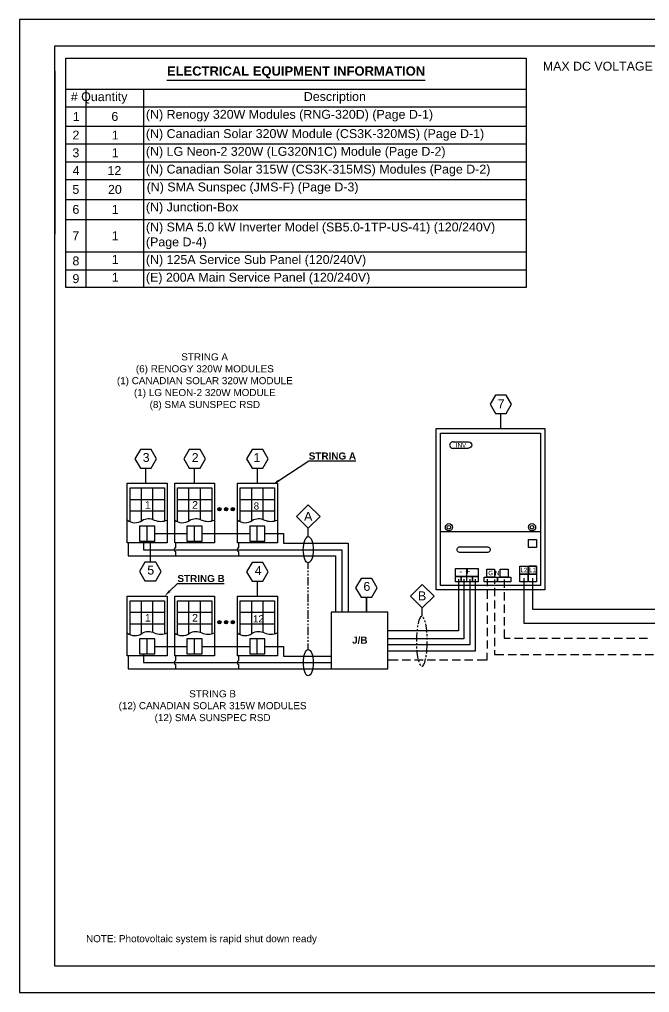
# Model space of a CAD drawing. Header units: millimetres. Extents: x -419 to 20046, y -14642 to 2638.
# Drawn here: x 3969 to 4681, y -9578 to -8478 of the extents above; entities that cross this region are included whole.
import ezdxf

# ---------------------------------------------------------------- set-up
doc = ezdxf.new("R2010")
doc.units = ezdxf.units.MM
for name, color, linetype in [('PDF3_0', 7, 'Continuous'), ('PDF3_PDF5_Geometry', 7, 'Continuous'), ('PDF3_PDF_Geometry', 7, 'Continuous'), ('PDF3_Text', 7, 'Continuous')]:
    doc.layers.add(name, color=color, linetype=linetype)
doc.styles.add('PDF Arial', font='arial.ttf')
doc.styles.add('PDF Arial Bold', font='arialbd.ttf')

msp = doc.modelspace()

# ---------------------------------------------------------------- linework, layer by layer
at = {"layer": 'PDF3_0', "lineweight": 25}
for points in [[(3968.893, -8478.063), (3968.893, -9577.972), (5668.752, -9577.972), (5668.752, -8478.063)], [(4541.325, -8781.126), (4021.295, -8781.126), (4021.295, -8521.837), (4541.325, -8521.837)], [(4506.632, -8902.551), (4500.547, -8913.086), (4506.632, -8923.621), (4518.802, -8923.621), (4524.887, -8913.086), (4518.802, -8902.551)], [(4439.608, -8940.604), (4562.577, -8940.604), (4562.577, -9122.878), (4439.608, -9122.878)], [(4444.603, -8945.599), (4557.582, -8945.599), (4557.582, -9117.882), (4444.603, -9117.882)], [(4105.485, -8964.217), (4099.4, -8974.752), (4105.485, -8985.287), (4117.654, -8985.287), (4123.739, -8974.752), (4117.654, -8964.217)], [(4160.703, -8964.217), (4154.618, -8974.752), (4160.703, -8985.287), (4172.872, -8985.287), (4178.957, -8974.752), (4172.872, -8964.217)], [(4231.632, -8964.217), (4225.547, -8974.752), (4231.632, -8985.287), (4243.802, -8985.287), (4249.887, -8974.752), (4243.802, -8964.217)], [(4135.818, -9069.839), (4090.681, -9069.839), (4090.681, -9002.27), (4135.818, -9002.27)], [(4189.311, -9069.839), (4144.264, -9069.839), (4144.264, -9002.27), (4189.311, -9002.27)], [(4260.24, -9069.839), (4215.194, -9069.839), (4215.194, -9002.27), (4260.24, -9002.27)], [(4281.855, -9039.96), (4295.206, -9026.7), (4308.465, -9039.96), (4295.206, -9053.219)], [(4104.667, -9050.676), (4104.667, -9067.75), (4121.65, -9067.75), (4121.65, -9050.676)], [(4158.16, -9050.676), (4158.16, -9067.75), (4175.143, -9067.75), (4175.143, -9050.676)], [(4229.089, -9050.676), (4229.089, -9067.75), (4246.072, -9067.75), (4246.072, -9050.676)], [(4544.05, -9074.743), (4544.05, -9065.752), (4552.859, -9065.752), (4552.859, -9074.743)], [(4110.661, -9091.454), (4104.667, -9101.989), (4110.661, -9112.524), (4122.831, -9112.524), (4128.916, -9101.989), (4122.831, -9091.454)], [(4231.632, -9091.817), (4225.547, -9102.352), (4231.632, -9112.887), (4243.802, -9112.887), (4249.887, -9102.352), (4243.802, -9091.817)], [(4543.959, -9096.177), (4543.959, -9105.077), (4552.859, -9105.077), (4552.859, -9096.177), (4543.959, -9096.177), (4552.859, -9096.177), (4552.859, -9105.077), (4543.959, -9105.077)], [(4461.677, -9098.81), (4474.119, -9098.81), (4474.119, -9107.711), (4461.677, -9107.711)], [(4496.733, -9099.537), (4505.633, -9099.537), (4505.633, -9108.346), (4496.733, -9108.346)], [(4512.081, -9099.537), (4520.982, -9099.537), (4520.982, -9108.346), (4512.081, -9108.346)], [(4543.959, -9105.077), (4552.859, -9105.077), (4552.859, -9113.886), (4543.959, -9113.886)], [(4354.783, -9109.89), (4348.698, -9120.425), (4354.783, -9130.96), (4366.953, -9130.96), (4373.037, -9120.425), (4366.953, -9109.89)], [(4354.783, -9109.89), (4348.698, -9120.425), (4354.783, -9130.96), (4366.953, -9130.96), (4373.037, -9120.425), (4366.953, -9109.89)], [(4410.727, -9129.871), (4423.987, -9116.611), (4437.246, -9129.871), (4423.987, -9143.221)], [(4461.677, -9107.711), (4467.943, -9107.711), (4467.943, -9113.886), (4461.677, -9113.886)], [(4467.943, -9107.711), (4474.119, -9107.711), (4474.119, -9113.886), (4467.943, -9113.886)], [(4135.818, -9197.44), (4090.681, -9197.44), (4090.681, -9129.871), (4135.818, -9129.871)], [(4189.311, -9197.44), (4144.264, -9197.44), (4144.264, -9129.871), (4189.311, -9129.871)], [(4260.24, -9197.44), (4215.194, -9197.44), (4215.194, -9129.871), (4260.24, -9129.871)], [(4360.868, -9130.96), (4360.868, -9147.944)], [(4321.089, -9211.971), (4385.116, -9211.971), (4385.116, -9147.944), (4321.089, -9147.944)], [(4104.667, -9178.277), (4104.667, -9195.26), (4121.65, -9195.26), (4121.65, -9178.277)], [(4158.16, -9178.277), (4158.16, -9195.26), (4175.143, -9195.26), (4175.143, -9178.277)], [(4229.089, -9178.277), (4229.089, -9195.26), (4246.072, -9195.26), (4246.072, -9178.277)]]:
    msp.add_lwpolyline(points, close=True, dxfattribs=at)
for points in [[(4021.295, -8556.712), (4541.325, -8556.712)], [(4043.909, -8556.712), (4043.909, -8781.126)], [(4109.208, -8556.712), (4109.208, -8781.126)], [(4135.546, -8546.631), (4232.54, -8546.631), (4427.256, -8546.631)], [(4021.295, -8576.874), (4541.325, -8576.874)], [(4021.295, -8598.67), (4541.325, -8598.67)], [(4021.295, -8618.741), (4541.325, -8618.741)], [(4021.295, -8638.812), (4541.325, -8638.812)], [(4021.295, -8658.883), (4541.325, -8658.883)], [(4021.295, -8681.497), (4541.325, -8681.497)], [(4021.295, -8704.111), (4541.325, -8704.111)], [(4021.295, -8740.893), (4541.325, -8740.893)], [(4021.295, -8761.055), (4541.325, -8761.055)], [(4512.717, -8940.604), (4512.717, -8923.621)], [(4476.389, -8962.854), (4458.952, -8962.854)], [(4111.569, -9002.27), (4111.569, -8985.287)], [(4166.787, -9002.27), (4166.787, -8985.287)], [(4237.717, -9002.27), (4237.717, -8985.287)], [(4261.966, -8999.182), (4295.932, -8977.022), (4296.114, -8977.022), (4349.061, -8977.022)], [(4113.113, -9067.75), (4113.113, -9050.676)], [(4166.606, -9067.75), (4166.606, -9050.676)], [(4237.535, -9067.75), (4237.535, -9050.676)], [(4121.65, -9059.213), (4158.16, -9059.213)], [(4175.143, -9059.213), (4229.089, -9059.213)], [(4246.072, -9059.213), (4267.142, -9059.213), (4267.142, -9070.112), (4321.089, -9070.112)], [(4444.603, -9056.761), (4557.582, -9056.761)], [(4116.746, -9091.454), (4116.746, -9067.75)], [(4319.454, -9070.112), (4340.433, -9070.112), (4340.433, -9147.671)], [(4497.187, -9080.738), (4467.035, -9080.738)], [(4138.543, -9124.331), (4147.534, -9115.612), (4147.715, -9115.612), (4200.209, -9115.612)], [(4237.717, -9129.871), (4237.717, -9112.887)], [(4464.765, -9110.799), (4464.765, -9169.286), (4385.116, -9169.286)], [(4471.031, -9110.799), (4471.031, -9178.095), (4385.116, -9178.095)], [(4548.409, -9109.527), (4548.409, -9144.765), (4808.333, -9144.765)], [(4113.113, -9195.26), (4113.113, -9178.277)], [(4166.606, -9195.26), (4166.606, -9178.277)], [(4237.535, -9195.26), (4237.535, -9178.277)], [(4121.65, -9186.814), (4158.16, -9186.814)], [(4175.143, -9186.814), (4229.089, -9186.814)], [(4246.072, -9186.814), (4267.142, -9186.814), (4267.142, -9197.712), (4321.089, -9197.712)]]:
    msp.add_lwpolyline(points, dxfattribs=at)
for points in [[(4458.952, -8955.589), (4476.389, -8955.589, -0.97108489), (4476.358, -8962.762)], [(4090.675, -9043.816, 0.34455879), (4107.411, -9044.314, -0.26285204), (4121.251, -9043.859, 0.21365571), (4135.763, -9043.859)], [(4144.167, -9043.816, 0.34455879), (4160.903, -9044.314, -0.26285204), (4174.744, -9043.859, 0.21365571), (4189.255, -9043.859)], [(4215.097, -9043.816, 0.34455879), (4231.833, -9044.314, -0.26285204), (4245.674, -9043.859, 0.21365571), (4260.185, -9043.859)], [(4466.984, -9080.636, -1.08385594), (4467.035, -9074.017), (4497.187, -9074.017, -1.05569071), (4497.144, -9080.642)], [(4090.675, -9171.417, 0.34455879), (4107.411, -9171.915, -0.26285204), (4121.251, -9171.459, 0.21365571), (4135.763, -9171.459)], [(4144.167, -9171.417, 0.34455879), (4160.903, -9171.915, -0.26285204), (4174.744, -9171.459, 0.21365571), (4189.255, -9171.459)], [(4215.097, -9171.417, 0.34455879), (4231.833, -9171.915, -0.26285204), (4245.674, -9171.459, 0.21365571), (4260.185, -9171.459)]]:
    msp.add_lwpolyline(points, format="xyb", dxfattribs=at)
at = {"layer": 'PDF3_0', "color": 5, "lineweight": 25}
for points in [[(4093.86, -9045.863), (4093.86, -9007.537), (4132.73, -9007.537), (4132.73, -9044.955)], [(4106.756, -9044.864), (4106.756, -9007.537)], [(4119.743, -9043.229), (4119.743, -9007.537)], [(4147.352, -9045.863), (4147.352, -9007.537), (4186.223, -9007.537), (4186.223, -9044.955)], [(4160.248, -9044.864), (4160.248, -9007.537)], [(4173.236, -9043.229), (4173.236, -9007.537)], [(4218.282, -9045.863), (4218.282, -9007.537), (4257.152, -9007.537), (4257.152, -9044.955)], [(4231.269, -9044.864), (4231.269, -9007.537)], [(4244.165, -9043.229), (4244.165, -9007.537)], [(4093.86, -9020.525), (4132.73, -9020.525)], [(4147.352, -9020.525), (4186.223, -9020.525)], [(4218.282, -9020.525), (4257.152, -9020.525)], [(4093.86, -9033.421), (4132.73, -9033.421)], [(4147.352, -9033.421), (4186.223, -9033.421)], [(4218.282, -9033.421), (4257.152, -9033.421)], [(4093.86, -9173.373), (4093.86, -9135.138), (4132.73, -9135.138), (4132.73, -9172.556)], [(4106.756, -9172.465), (4106.756, -9135.138)], [(4119.743, -9170.739), (4119.743, -9135.138)], [(4147.352, -9173.373), (4147.352, -9135.138), (4186.223, -9135.138), (4186.223, -9172.556)], [(4160.248, -9172.465), (4160.248, -9135.138)], [(4173.236, -9170.739), (4173.236, -9135.138)], [(4218.282, -9173.373), (4218.282, -9135.138), (4257.152, -9135.138), (4257.152, -9172.556)], [(4231.269, -9172.465), (4231.269, -9135.138)], [(4244.165, -9170.739), (4244.165, -9135.138)], [(4093.86, -9148.034), (4132.73, -9148.034)], [(4147.352, -9148.034), (4186.223, -9148.034)], [(4218.282, -9148.034), (4257.152, -9148.034)], [(4093.86, -9161.022), (4132.73, -9161.022)], [(4147.352, -9161.022), (4186.223, -9161.022)], [(4218.282, -9161.022), (4257.152, -9161.022)]]:
    msp.add_lwpolyline(points, dxfattribs=at)
at = {"layer": 'PDF3_0', "color": 251, "lineweight": 25, "true_color": 0x636466}
for points in [[(4295.206, -9062.665), (4295.206, -9053.219)], [(4423.987, -9152.575), (4423.987, -9143.221)]]:
    msp.add_lwpolyline(points, dxfattribs=at)
at = {"layer": 'PDF3_0', "color": 102, "lineweight": 25, "true_color": 0x00b82d}
for points in [[(4091.862, -9069.839), (4091.862, -9084.37), (4321.089, -9084.37)], [(4145.354, -9069.839), (4145.354, -9075.288)], [(4216.284, -9069.839), (4216.284, -9075.288)], [(4145.354, -9079.557), (4145.354, -9084.37)], [(4216.284, -9079.557), (4216.284, -9084.37)], [(4319.454, -9084.37), (4326.084, -9084.37), (4326.084, -9147.671)], [(4091.862, -9197.44), (4091.862, -9211.971), (4321.089, -9211.971)], [(4145.354, -9197.44), (4145.354, -9202.798)], [(4216.284, -9197.44), (4216.284, -9202.798)], [(4145.354, -9207.158), (4145.354, -9211.971)], [(4216.284, -9207.158), (4216.284, -9211.971)]]:
    msp.add_lwpolyline(points, dxfattribs=at)
at = {"layer": 'PDF3_0', "color": 1, "lineweight": 25}
for points in [[(4108.845, -9067.75), (4108.845, -9077.468), (4321.089, -9077.468)], [(4319.454, -9077.468), (4333.077, -9077.468), (4333.077, -9147.671)], [(4483.837, -9110.799), (4483.837, -9192.263), (4385.116, -9192.263)], [(4477.57, -9110.799), (4477.57, -9184.816), (4385.116, -9184.816)], [(4538.691, -9109.527), (4538.691, -9160.567), (4808.333, -9160.567)], [(4108.845, -9195.26), (4108.845, -9205.069), (4321.089, -9205.069)]]:
    msp.add_lwpolyline(points, dxfattribs=at)
at = {"layer": 'PDF3_0', "color": 252, "lineweight": 25, "true_color": 0x929498}
for points in [[(4295.206, -9098.992), (4295.206, -9092.272)], [(4295.206, -9102.716), (4295.206, -9100.899)], [(4295.206, -9106.53), (4295.206, -9104.623)], [(4295.206, -9117.792), (4295.206, -9108.346)], [(4516.531, -9110.98), (4516.531, -9120.698)], [(4295.206, -9121.515), (4295.206, -9119.608)], [(4295.206, -9125.239), (4295.206, -9123.422)], [(4295.206, -9136.591), (4295.206, -9127.146)], [(4516.531, -9125.42), (4516.531, -9134.775)], [(4295.206, -9140.315), (4295.206, -9138.408)], [(4516.531, -9139.497), (4516.531, -9148.852)], [(4295.206, -9144.038), (4295.206, -9142.222)], [(4295.206, -9155.391), (4295.206, -9145.946)], [(4295.206, -9159.114), (4295.206, -9157.207)], [(4295.206, -9162.838), (4295.206, -9161.022)], [(4423.533, -9152.757), (4422.806, -9152.939), (4422.08, -9153.393), (4421.444, -9154.301), (4420.808, -9155.482), (4420.172, -9157.025), (4419.628, -9158.933), (4419.173, -9161.022), (4419.083, -9161.203)], [(4426.167, -9155.482), (4425.531, -9154.301), (4425.077, -9153.756)], [(4427.438, -9159.205), (4427.347, -9158.933), (4426.802, -9157.298)], [(4429.254, -9171.012), (4429.073, -9168.741), (4428.709, -9165.926), (4428.255, -9163.383), (4427.892, -9161.203)], [(4516.531, -9153.574), (4516.531, -9163.02)], [(4295.206, -9174.099), (4295.206, -9164.745)], [(4417.72, -9171.012), (4417.72, -9171.647), (4417.539, -9174.644), (4417.357, -9177.823), (4417.357, -9181.002)], [(4418.174, -9167.106), (4417.993, -9168.741), (4417.902, -9169.014)], [(4418.719, -9163.11), (4418.719, -9163.383), (4418.447, -9165.108)], [(4429.527, -9175.008), (4429.527, -9174.644), (4429.345, -9173.01)], [(4516.531, -9167.651), (4516.531, -9177.46), (4523.343, -9177.46)], [(4295.206, -9177.914), (4295.206, -9176.007)], [(4295.206, -9181.637), (4295.206, -9179.821)], [(4295.206, -9190.265), (4295.206, -9183.545)], [(4417.357, -9183), (4417.357, -9184.09), (4417.448, -9184.907)], [(4429.254, -9190.901), (4429.254, -9190.265), (4429.527, -9187.268), (4429.618, -9184.09), (4429.618, -9181.002)], [(4429.618, -9179.004), (4429.618, -9177.823), (4429.527, -9177.006)], [(4528.065, -9177.46), (4537.42, -9177.46)], [(4542.142, -9177.46), (4551.497, -9177.46)], [(4556.219, -9177.46), (4565.574, -9177.46)], [(4570.296, -9177.46), (4579.741, -9177.46)], [(4584.373, -9177.46), (4593.818, -9177.46)], [(4598.541, -9177.46), (4607.895, -9177.46)], [(4612.618, -9177.46), (4621.972, -9177.46)], [(4626.695, -9177.46), (4636.049, -9177.46)], [(4640.772, -9177.46), (4650.217, -9177.46)], [(4654.849, -9177.46), (4664.294, -9177.46)], [(4668.926, -9177.46), (4678.371, -9177.46)], [(4417.448, -9186.905), (4417.539, -9187.268), (4417.63, -9188.903)], [(4417.72, -9190.901), (4417.993, -9193.171), (4418.265, -9195.987), (4418.719, -9198.53), (4419.083, -9200.8)], [(4428.8, -9194.897), (4429.073, -9193.171), (4429.073, -9192.899)], [(4419.537, -9202.707), (4419.628, -9203.071), (4420.172, -9204.615)], [(4423.533, -9209.246), (4424.168, -9209.065), (4424.895, -9208.52), (4425.531, -9207.612), (4426.167, -9206.431), (4426.802, -9204.887), (4427.347, -9203.071), (4427.801, -9200.891), (4427.892, -9200.8)], [(4428.255, -9198.802), (4428.255, -9198.53), (4428.528, -9196.804)], [(4420.808, -9206.431), (4421.444, -9207.612), (4421.898, -9208.157)]]:
    msp.add_lwpolyline(points, dxfattribs=at)
at = {"layer": 'PDF3_0', "color": 1, "lineweight": 25}
for points in [[(4534.241, -9096.177), (4543.141, -9096.177), (4543.141, -9105.077), (4534.241, -9105.077)], [(4474.482, -9098.81), (4487.015, -9098.81), (4487.015, -9107.711), (4474.482, -9107.711)], [(4534.241, -9105.077), (4543.141, -9105.077), (4543.141, -9113.886), (4534.241, -9113.886)], [(4474.482, -9107.711), (4480.749, -9107.711), (4480.749, -9113.886), (4474.482, -9113.886)], [(4480.749, -9107.711), (4487.015, -9107.711), (4487.015, -9113.886), (4480.749, -9113.886)]]:
    msp.add_lwpolyline(points, close=True, dxfattribs=at)
at = {"layer": 'PDF3_0', "color": 3, "lineweight": 25}
msp.add_lwpolyline([(4508.63, -9108.346), (4508.63, -9113.614), (4493.736, -9113.614), (4493.736, -9108.346)], close=True, dxfattribs=at)
for points in [[(4497.369, -9110.799), (4497.369, -9118.791)], [(4505.451, -9111.071), (4505.451, -9115.884)], [(4497.369, -9123.513), (4497.369, -9132.958)], [(4505.451, -9120.607), (4505.451, -9129.961)], [(4497.369, -9137.59), (4497.369, -9147.035)], [(4505.451, -9134.684), (4505.451, -9144.038)], [(4505.451, -9148.761), (4505.451, -9158.115)], [(4497.369, -9151.667), (4497.369, -9161.112)], [(4497.369, -9165.835), (4497.369, -9175.189)], [(4505.451, -9162.838), (4505.451, -9172.283)], [(4497.369, -9179.912), (4497.369, -9189.266)], [(4505.451, -9176.915), (4505.451, -9186.36)], [(4485.835, -9201.981), (4497.369, -9201.981), (4497.369, -9193.989)], [(4505.451, -9190.992), (4505.451, -9195.805), (4516.168, -9195.805)], [(4385.116, -9201.981), (4396.56, -9201.981)], [(4401.282, -9201.981), (4410.727, -9201.981)], [(4415.359, -9201.981), (4424.804, -9201.981)], [(4429.436, -9201.981), (4438.881, -9201.981)], [(4443.604, -9201.981), (4452.958, -9201.981)], [(4457.681, -9201.981), (4467.035, -9201.981)], [(4471.758, -9201.981), (4481.112, -9201.981)], [(4520.891, -9195.805), (4530.336, -9195.805)], [(4534.968, -9195.805), (4544.413, -9195.805)], [(4549.135, -9195.805), (4558.49, -9195.805)], [(4563.212, -9195.805), (4572.567, -9195.805)], [(4577.289, -9195.805), (4586.644, -9195.805)], [(4591.366, -9195.805), (4600.721, -9195.805)], [(4605.443, -9195.805), (4614.888, -9195.805)], [(4619.52, -9195.805), (4628.965, -9195.805)], [(4633.688, -9195.805), (4643.042, -9195.805)], [(4647.765, -9195.805), (4657.119, -9195.805)], [(4661.842, -9195.805), (4671.196, -9195.805)], [(4675.919, -9195.805), (4685.364, -9195.805)]]:
    msp.add_lwpolyline(points, dxfattribs=at)
at = {"layer": 'PDF3_0', "color": 252, "lineweight": 25, "true_color": 0x929498}
msp.add_lwpolyline([(4523.979, -9108.346), (4523.979, -9113.614), (4509.175, -9113.614), (4509.175, -9108.346)], close=True, dxfattribs=at)
at = {"layer": 'PDF3_0', "lineweight": 25}
for centre, radius in [((4194.805, -9031.741), 1.862), ((4202.343, -9031.741), 1.862), ((4209.79, -9031.741), 1.862), ((4454.093, -9051.993), 4.041), ((4454.093, -9051.993), 2.043), ((4548, -9051.993), 4.041), ((4548, -9051.993), 2.043), ((4194.805, -9159.341), 1.862), ((4202.343, -9159.341), 1.862), ((4209.79, -9159.341), 1.862)]:
    msp.add_circle(centre, radius, dxfattribs=at)
msp.add_arc((4458.543, -8959.176), 3.678, 85.045186, 274.954814, dxfattribs=at)
at = {"layer": 'PDF3_0', "color": 102, "lineweight": 25, "true_color": 0x00b82d}
for centre in [(4146.126, -9077.332), (4217.056, -9077.332), (4146.126, -9204.932), (4217.056, -9204.932)]:
    msp.add_arc(centre, 2.316, 110.989374, 249.010626, dxfattribs=at)
at = {"layer": 'PDF3_0', "color": 251, "lineweight": 25, "true_color": 0x636466}
for centre, major_axis, ratio, start_param, end_param in [((4295.171, -9077.497), (0.055, 14.832), 0.37609755, 0.003562290396258589, 6.286747597575845), ((4295.177, -9205.077), (0.029, 14.812), 0.37639053, 0.0001208185932639716, 6.283306125772849)]:
    msp.add_ellipse(centre, major_axis=major_axis, ratio=ratio, start_param=start_param, end_param=end_param, dxfattribs=at)
at = {"layer": 'PDF3_0', "transparency": 33554559}
for points in [[(4262.692, -9000.363), (4255.245, -9003.541), (4261.239, -8998.092)], [(4194.033, -9030.151), (4195.94, -9030.333), (4193.67, -9030.333)], [(4194.306, -9030.061), (4195.668, -9030.151), (4194.033, -9030.151)], [(4195.668, -9030.151), (4194.033, -9030.151), (4195.94, -9030.333)], [(4194.669, -9029.97), (4195.395, -9030.061), (4194.306, -9030.061)], [(4195.395, -9030.061), (4194.306, -9030.061), (4195.668, -9030.151)], [(4195.032, -9029.97), (4194.669, -9029.97), (4195.395, -9030.061)], [(4201.48, -9030.151), (4203.478, -9030.333), (4201.208, -9030.333)], [(4201.844, -9030.061), (4203.206, -9030.151), (4201.48, -9030.151)], [(4203.206, -9030.151), (4201.48, -9030.151), (4203.478, -9030.333)], [(4202.207, -9029.97), (4202.843, -9030.061), (4201.844, -9030.061)], [(4202.843, -9030.061), (4201.844, -9030.061), (4203.206, -9030.151)], [(4202.479, -9029.97), (4202.207, -9029.97), (4202.843, -9030.061)], [(4209.018, -9030.151), (4211.016, -9030.333), (4208.746, -9030.333)], [(4209.382, -9030.061), (4210.744, -9030.151), (4209.018, -9030.151)], [(4210.744, -9030.151), (4209.018, -9030.151), (4211.016, -9030.333)], [(4209.654, -9029.97), (4210.381, -9030.061), (4209.382, -9030.061)], [(4210.381, -9030.061), (4209.382, -9030.061), (4210.744, -9030.151)], [(4210.017, -9029.97), (4209.654, -9029.97), (4210.381, -9030.061)], [(4193.034, -9031.514), (4196.758, -9031.786), (4192.943, -9031.786)], [(4196.758, -9031.786), (4192.943, -9031.786), (4196.667, -9032.149)], [(4192.943, -9031.786), (4196.667, -9032.149), (4193.034, -9032.149)], [(4193.125, -9031.15), (4196.667, -9031.514), (4193.034, -9031.514)], [(4196.667, -9031.514), (4193.034, -9031.514), (4196.758, -9031.786)], [(4196.667, -9032.149), (4193.034, -9032.149), (4196.576, -9032.513)], [(4193.034, -9032.149), (4196.576, -9032.513), (4193.125, -9032.513)], [(4193.216, -9030.878), (4196.576, -9031.15), (4193.125, -9031.15)], [(4196.576, -9031.15), (4193.125, -9031.15), (4196.667, -9031.514)], [(4196.576, -9032.513), (4193.125, -9032.513), (4196.394, -9032.785)], [(4193.125, -9032.513), (4196.394, -9032.785), (4193.216, -9032.785)], [(4193.488, -9030.605), (4196.394, -9030.878), (4193.216, -9030.878)], [(4196.394, -9030.878), (4193.216, -9030.878), (4196.576, -9031.15)], [(4196.394, -9032.785), (4193.216, -9032.785), (4196.213, -9033.058)], [(4193.216, -9032.785), (4196.213, -9033.058), (4193.488, -9033.058)], [(4193.67, -9030.333), (4196.213, -9030.605), (4193.488, -9030.605)], [(4196.213, -9030.605), (4193.488, -9030.605), (4196.394, -9030.878)], [(4196.213, -9033.058), (4193.488, -9033.058), (4195.94, -9033.33)], [(4193.488, -9033.058), (4195.94, -9033.33), (4193.67, -9033.33)], [(4195.94, -9030.333), (4193.67, -9030.333), (4196.213, -9030.605)], [(4195.94, -9033.33), (4193.67, -9033.33), (4195.668, -9033.512)], [(4193.67, -9033.33), (4195.668, -9033.512), (4194.033, -9033.512)], [(4195.668, -9033.512), (4194.033, -9033.512), (4195.395, -9033.602)], [(4194.033, -9033.512), (4195.395, -9033.602), (4194.306, -9033.602)], [(4195.395, -9033.602), (4194.306, -9033.602), (4195.032, -9033.693)], [(4194.306, -9033.602), (4195.032, -9033.693), (4194.669, -9033.693)], [(4200.572, -9031.15), (4204.205, -9031.514), (4200.481, -9031.514)], [(4204.205, -9031.514), (4200.481, -9031.514), (4204.205, -9031.786)], [(4200.481, -9031.514), (4204.205, -9031.786), (4200.481, -9031.786)], [(4204.205, -9031.786), (4200.481, -9031.786), (4204.205, -9032.149)], [(4200.481, -9031.786), (4204.205, -9032.149), (4200.481, -9032.149)], [(4204.205, -9032.149), (4200.481, -9032.149), (4204.114, -9032.513)], [(4200.481, -9032.149), (4204.114, -9032.513), (4200.572, -9032.513)], [(4200.754, -9030.878), (4204.114, -9031.15), (4200.572, -9031.15)], [(4204.114, -9031.15), (4200.572, -9031.15), (4204.205, -9031.514)], [(4204.114, -9032.513), (4200.572, -9032.513), (4203.932, -9032.785)], [(4200.572, -9032.513), (4203.932, -9032.785), (4200.754, -9032.785)], [(4200.935, -9030.605), (4203.932, -9030.878), (4200.754, -9030.878)], [(4203.932, -9030.878), (4200.754, -9030.878), (4204.114, -9031.15)], [(4203.932, -9032.785), (4200.754, -9032.785), (4203.751, -9033.058)], [(4200.754, -9032.785), (4203.751, -9033.058), (4200.935, -9033.058)], [(4201.208, -9030.333), (4203.751, -9030.605), (4200.935, -9030.605)], [(4203.751, -9030.605), (4200.935, -9030.605), (4203.932, -9030.878)], [(4203.751, -9033.058), (4200.935, -9033.058), (4203.478, -9033.33)], [(4200.935, -9033.058), (4203.478, -9033.33), (4201.208, -9033.33)], [(4203.478, -9030.333), (4201.208, -9030.333), (4203.751, -9030.605)], [(4203.478, -9033.33), (4201.208, -9033.33), (4203.206, -9033.512)], [(4201.208, -9033.33), (4203.206, -9033.512), (4201.48, -9033.512)], [(4203.206, -9033.512), (4201.48, -9033.512), (4202.843, -9033.602)], [(4201.48, -9033.512), (4202.843, -9033.602), (4201.844, -9033.602)], [(4202.843, -9033.602), (4201.844, -9033.602), (4202.479, -9033.693)], [(4201.844, -9033.602), (4202.479, -9033.693), (4202.207, -9033.693)], [(4208.11, -9031.15), (4211.743, -9031.514), (4208.019, -9031.514)], [(4211.743, -9031.514), (4208.019, -9031.514), (4211.743, -9031.786)], [(4208.019, -9031.514), (4211.743, -9031.786), (4208.019, -9031.786)], [(4211.743, -9031.786), (4208.019, -9031.786), (4211.743, -9032.149)], [(4208.019, -9031.786), (4211.743, -9032.149), (4208.019, -9032.149)], [(4211.743, -9032.149), (4208.019, -9032.149), (4211.652, -9032.513)], [(4208.019, -9032.149), (4211.652, -9032.513), (4208.11, -9032.513)], [(4208.292, -9030.878), (4211.652, -9031.15), (4208.11, -9031.15)], [(4211.652, -9031.15), (4208.11, -9031.15), (4211.743, -9031.514)], [(4211.652, -9032.513), (4208.11, -9032.513), (4211.47, -9032.785)], [(4208.11, -9032.513), (4211.47, -9032.785), (4208.292, -9032.785)], [(4208.473, -9030.605), (4211.47, -9030.878), (4208.292, -9030.878)], [(4211.47, -9030.878), (4208.292, -9030.878), (4211.652, -9031.15)], [(4211.47, -9032.785), (4208.292, -9032.785), (4211.289, -9033.058)], [(4208.292, -9032.785), (4211.289, -9033.058), (4208.473, -9033.058)], [(4208.746, -9030.333), (4211.289, -9030.605), (4208.473, -9030.605)], [(4211.289, -9030.605), (4208.473, -9030.605), (4211.47, -9030.878)], [(4211.289, -9033.058), (4208.473, -9033.058), (4211.016, -9033.33)], [(4208.473, -9033.058), (4211.016, -9033.33), (4208.746, -9033.33)], [(4211.016, -9030.333), (4208.746, -9030.333), (4211.289, -9030.605)], [(4211.016, -9033.33), (4208.746, -9033.33), (4210.744, -9033.512)], [(4208.746, -9033.33), (4210.744, -9033.512), (4209.018, -9033.512)], [(4210.744, -9033.512), (4209.018, -9033.512), (4210.381, -9033.602)], [(4209.018, -9033.512), (4210.381, -9033.602), (4209.382, -9033.602)], [(4210.381, -9033.602), (4209.382, -9033.602), (4210.017, -9033.693)], [(4209.382, -9033.602), (4210.017, -9033.693), (4209.654, -9033.693)], [(4139.451, -9125.239), (4132.821, -9129.871), (4137.635, -9123.332)], [(4193.034, -9159.023), (4196.758, -9159.387), (4192.943, -9159.387)], [(4196.758, -9159.387), (4192.943, -9159.387), (4196.667, -9159.75)], [(4192.943, -9159.387), (4196.667, -9159.75), (4193.034, -9159.75)], [(4193.125, -9158.751), (4196.667, -9159.023), (4193.034, -9159.023)], [(4196.667, -9159.023), (4193.034, -9159.023), (4196.758, -9159.387)], [(4196.667, -9159.75), (4193.034, -9159.75), (4196.576, -9160.113)], [(4193.034, -9159.75), (4196.576, -9160.113), (4193.125, -9160.113)], [(4193.216, -9158.388), (4196.576, -9158.751), (4193.125, -9158.751)], [(4196.576, -9158.751), (4193.125, -9158.751), (4196.667, -9159.023)], [(4196.576, -9160.113), (4193.125, -9160.113), (4196.394, -9160.386)], [(4193.125, -9160.113), (4196.394, -9160.386), (4193.216, -9160.386)], [(4193.488, -9158.115), (4196.394, -9158.388), (4193.216, -9158.388)], [(4196.394, -9158.388), (4193.216, -9158.388), (4196.576, -9158.751)], [(4196.394, -9160.386), (4193.216, -9160.386), (4196.213, -9160.658)], [(4193.216, -9160.386), (4196.213, -9160.658), (4193.488, -9160.658)], [(4193.67, -9157.934), (4196.213, -9158.115), (4193.488, -9158.115)], [(4196.213, -9158.115), (4193.488, -9158.115), (4196.394, -9158.388)], [(4196.213, -9160.658), (4193.488, -9160.658), (4195.94, -9160.931)], [(4193.488, -9160.658), (4195.94, -9160.931), (4193.67, -9160.931)], [(4194.033, -9157.752), (4195.94, -9157.934), (4193.67, -9157.934)], [(4195.94, -9157.934), (4193.67, -9157.934), (4196.213, -9158.115)], [(4195.94, -9160.931), (4193.67, -9160.931), (4195.668, -9161.112)], [(4193.67, -9160.931), (4195.668, -9161.112), (4194.033, -9161.112)], [(4194.306, -9157.57), (4195.668, -9157.752), (4194.033, -9157.752)], [(4195.668, -9157.752), (4194.033, -9157.752), (4195.94, -9157.934)], [(4195.668, -9161.112), (4194.033, -9161.112), (4195.395, -9161.203)], [(4194.033, -9161.112), (4195.395, -9161.203), (4194.306, -9161.203)], [(4194.669, -9157.57), (4195.395, -9157.57), (4194.306, -9157.57)], [(4195.395, -9157.57), (4194.306, -9157.57), (4195.668, -9157.752)], [(4195.395, -9161.203), (4194.306, -9161.203), (4195.032, -9161.294)], [(4194.306, -9161.203), (4195.032, -9161.294), (4194.669, -9161.294)], [(4195.032, -9157.57), (4194.669, -9157.57), (4195.395, -9157.57)], [(4200.572, -9158.751), (4204.205, -9159.023), (4200.481, -9159.023)], [(4204.205, -9159.023), (4200.481, -9159.023), (4204.205, -9159.387)], [(4200.481, -9159.023), (4204.205, -9159.387), (4200.481, -9159.387)], [(4204.205, -9159.387), (4200.481, -9159.387), (4204.205, -9159.75)], [(4200.481, -9159.387), (4204.205, -9159.75), (4200.481, -9159.75)], [(4204.205, -9159.75), (4200.481, -9159.75), (4204.114, -9160.113)], [(4200.481, -9159.75), (4204.114, -9160.113), (4200.572, -9160.113)], [(4200.754, -9158.388), (4204.114, -9158.751), (4200.572, -9158.751)], [(4204.114, -9158.751), (4200.572, -9158.751), (4204.205, -9159.023)], [(4204.114, -9160.113), (4200.572, -9160.113), (4203.932, -9160.386)], [(4200.572, -9160.113), (4203.932, -9160.386), (4200.754, -9160.386)], [(4200.935, -9158.115), (4203.932, -9158.388), (4200.754, -9158.388)], [(4203.932, -9158.388), (4200.754, -9158.388), (4204.114, -9158.751)], [(4203.932, -9160.386), (4200.754, -9160.386), (4203.751, -9160.658)], [(4200.754, -9160.386), (4203.751, -9160.658), (4200.935, -9160.658)], [(4201.208, -9157.934), (4203.751, -9158.115), (4200.935, -9158.115)], [(4203.751, -9158.115), (4200.935, -9158.115), (4203.932, -9158.388)], [(4203.751, -9160.658), (4200.935, -9160.658), (4203.478, -9160.931)], [(4200.935, -9160.658), (4203.478, -9160.931), (4201.208, -9160.931)], [(4201.48, -9157.752), (4203.478, -9157.934), (4201.208, -9157.934)], [(4203.478, -9157.934), (4201.208, -9157.934), (4203.751, -9158.115)], [(4203.478, -9160.931), (4201.208, -9160.931), (4203.206, -9161.112)], [(4201.208, -9160.931), (4203.206, -9161.112), (4201.48, -9161.112)], [(4201.844, -9157.57), (4203.206, -9157.752), (4201.48, -9157.752)], [(4203.206, -9157.752), (4201.48, -9157.752), (4203.478, -9157.934)], [(4203.206, -9161.112), (4201.48, -9161.112), (4202.843, -9161.203)], [(4201.48, -9161.112), (4202.843, -9161.203), (4201.844, -9161.203)], [(4202.207, -9157.57), (4202.843, -9157.57), (4201.844, -9157.57)], [(4202.843, -9157.57), (4201.844, -9157.57), (4203.206, -9157.752)], [(4202.843, -9161.203), (4201.844, -9161.203), (4202.479, -9161.294)], [(4201.844, -9161.203), (4202.479, -9161.294), (4202.207, -9161.294)], [(4202.479, -9157.57), (4202.207, -9157.57), (4202.843, -9157.57)], [(4208.11, -9158.751), (4211.743, -9159.023), (4208.019, -9159.023)], [(4211.743, -9159.023), (4208.019, -9159.023), (4211.743, -9159.387)], [(4208.019, -9159.023), (4211.743, -9159.387), (4208.019, -9159.387)], [(4211.743, -9159.387), (4208.019, -9159.387), (4211.743, -9159.75)], [(4208.019, -9159.387), (4211.743, -9159.75), (4208.019, -9159.75)], [(4211.743, -9159.75), (4208.019, -9159.75), (4211.652, -9160.113)], [(4208.019, -9159.75), (4211.652, -9160.113), (4208.11, -9160.113)], [(4208.292, -9158.388), (4211.652, -9158.751), (4208.11, -9158.751)], [(4211.652, -9158.751), (4208.11, -9158.751), (4211.743, -9159.023)], [(4211.652, -9160.113), (4208.11, -9160.113), (4211.47, -9160.386)], [(4208.11, -9160.113), (4211.47, -9160.386), (4208.292, -9160.386)], [(4208.473, -9158.115), (4211.47, -9158.388), (4208.292, -9158.388)], [(4211.47, -9158.388), (4208.292, -9158.388), (4211.652, -9158.751)], [(4211.47, -9160.386), (4208.292, -9160.386), (4211.289, -9160.658)], [(4208.292, -9160.386), (4211.289, -9160.658), (4208.473, -9160.658)], [(4208.746, -9157.934), (4211.289, -9158.115), (4208.473, -9158.115)], [(4211.289, -9158.115), (4208.473, -9158.115), (4211.47, -9158.388)], [(4211.289, -9160.658), (4208.473, -9160.658), (4211.016, -9160.931)], [(4208.473, -9160.658), (4211.016, -9160.931), (4208.746, -9160.931)], [(4209.018, -9157.752), (4211.016, -9157.934), (4208.746, -9157.934)], [(4211.016, -9157.934), (4208.746, -9157.934), (4211.289, -9158.115)], [(4211.016, -9160.931), (4208.746, -9160.931), (4210.744, -9161.112)], [(4208.746, -9160.931), (4210.744, -9161.112), (4209.018, -9161.112)], [(4209.382, -9157.57), (4210.744, -9157.752), (4209.018, -9157.752)], [(4210.744, -9157.752), (4209.018, -9157.752), (4211.016, -9157.934)], [(4210.744, -9161.112), (4209.018, -9161.112), (4210.381, -9161.203)], [(4209.018, -9161.112), (4210.381, -9161.203), (4209.382, -9161.203)], [(4209.654, -9157.57), (4210.381, -9157.57), (4209.382, -9157.57)], [(4210.381, -9157.57), (4209.382, -9157.57), (4210.744, -9157.752)], [(4210.381, -9161.203), (4209.382, -9161.203), (4210.017, -9161.294)], [(4209.382, -9161.203), (4210.017, -9161.294), (4209.654, -9161.294)], [(4210.017, -9157.57), (4209.654, -9157.57), (4210.381, -9157.57)]]:
    msp.add_solid(points, dxfattribs=at)
at = {"layer": 'PDF3_PDF5_Geometry', "lineweight": 25}
msp.add_lwpolyline([(4008.853, -8536.005), (4008.853, -8558.71), (4008.853, -8594.765), (4008.853, -8720.913)], dxfattribs=at)
at = {"layer": 'PDF3_PDF_Geometry', "lineweight": 25}
msp.add_lwpolyline([(5628.792, -8508.033), (5628.792, -9548.001), (4008.853, -9548.001), (4008.853, -8508.033), (5628.792, -8508.033), (5628.792, -9548.001), (5375.316, -9548.001), (5375.316, -9515.216), (5628.792, -9515.216), (5375.316, -9515.216), (5375.316, -9482.248), (5628.792, -9482.248)], dxfattribs=at)

# ---------------------------------------------------------------- texts
at = {"layer": 'PDF3_Text', "attachment_point": 7}
for s, insert, char_height, style in [('ELECTRICAL EQUIPMENT INFORMATION', (4135.546, -8544.596), 10.49965, 'PDF Arial Bold'), ('MAX DC VOLTAGE FOR INVERTERS: 12 * 39.9 * 1.12 = 536.3 V <= 600 V', (4560.215, -8536.001), 9.99966, 'PDF Arial'), ('# Quantity', (4026.926, -8573.379), 10.0462, 'PDF Arial'), ('Description', (4290.12, -8573.215), 10.0462, 'PDF Arial'), ('1', (4029.197, -8592.767), 10.046, 'PDF Arial'), ('6', (4072.699, -8592.848), 10.046, 'PDF Arial'), ('(N) Renogy 320W Modules (RNG-320D) (Page D-1)', (4111.751, -8593.359), 10.0462, 'PDF Arial'), ('2', (4028.833, -8613.746), 10.046, 'PDF Arial'), ('1', (4073.153, -8613.746), 10.046, 'PDF Arial'), ('(N) Canadian Solar 320W Module (CS3K-320MS) (Page D-1)', (4111.751, -8615.156), 10.0462, 'PDF Arial'), ('(N) LG Neon-2 320W (LG320N1C) Module (Page D-2)', (4111.751, -8635.227), 10.0462, 'PDF Arial'), ('3', (4028.743, -8633.905), 10.046, 'PDF Arial'), ('1', (4073.153, -8633.817), 10.046, 'PDF Arial'), ('4', (4028.924, -8653.888), 10.046, 'PDF Arial'), ('12', (4068.34, -8653.888), 10.0462, 'PDF Arial'), ('(N) Canadian Solar 315W (CS3K-315MS) Modules (Page D-2)', (4111.751, -8655.298), 10.0462, 'PDF Arial'), ('5', (4028.652, -8675.311), 10.046, 'PDF Arial'), ('20', (4068.885, -8675.311), 10.0462, 'PDF Arial'), ('(N) SMA Sunspec (JMS-F) (Page D-3)', (4112.569, -8675.46), 10.0462, 'PDF Arial'), ('6', (4028.743, -8697.925), 10.046, 'PDF Arial'), ('1', (4073.153, -8697.845), 10.046, 'PDF Arial'), ('(N) Junction-Box', (4111.751, -8698.074), 10.0462, 'PDF Arial'), ('(N) SMA 5.0 kW Inverter Model (SB5.0-1TP-US-41) (120/240V)', (4111.751, -8720.688), 10.0462, 'PDF Arial'), ('7', (4028.652, -8727.542), 10.046, 'PDF Arial'), ('1', (4073.153, -8727.542), 10.046, 'PDF Arial'), ('(Page D-4)', (4111.751, -8737.58), 10.0462, 'PDF Arial'), ('(N) 125A Service Sub Panel (120/240V)', (4111.751, -8757.469), 10.0462, 'PDF Arial'), ('8', (4028.743, -8756.14), 10.046, 'PDF Arial'), ('1', (4073.153, -8754.334), 10.046, 'PDF Arial'), ('9', (4028.743, -8776.211), 10.046, 'PDF Arial'), ('1', (4073.153, -8774.496), 10.046, 'PDF Arial'), ('(E) 200A Main Service Panel (120/240V)', (4111.751, -8777.54), 10.0462, 'PDF Arial'), ('STRING A', (4151.711, -8863.544), 7.9998, 'PDF Arial'), ('(6) RENOGY 320W MODULES', (4100.399, -8879.292), 7.99975, 'PDF Arial'), ('(1) CANADIAN SOLAR 320W MODULE', (4078.965, -8892.733), 7.99975, 'PDF Arial'), ('(1) LG NEON-2 320W MODULE', (4098.219, -8906.174), 7.99975, 'PDF Arial'), ('(8) SMA SUNSPEC RSD', (4115.929, -8919.706), 7.99975, 'PDF Arial'), ('7', (4509.084, -8917.536), 10, 'PDF Arial'), ('INV', (4461.949, -8961.765), 4.9998, 'PDF Arial'), ('3', (4108.118, -8978.289), 10, 'PDF Arial'), ('2', (4163.518, -8978.294), 10, 'PDF Arial'), ('1', (4233.358, -8978.294), 10, 'PDF Arial'), ('STRING A', (4295.75, -8975.62), 7.9998, 'PDF Arial Bold'), ('1', (4110.57, -9031.06), 8.504, 'PDF Arial'), ('2', (4163.972, -9031.06), 8.504, 'PDF Arial'), ('8', (4233.449, -9032.104), 8, 'PDF Arial'), ('A', (4290.392, -9044.773), 10.109, 'PDF Arial'), ('5', (4113.295, -9105.611), 10, 'PDF Arial'), ('4', (4234.72, -9105.894), 10, 'PDF Arial'), ('STRING B', (4147.352, -9114.119), 7.9998, 'PDF Arial Bold'), ('L2 L1', (4535.058, -9102.897), 4.9998, 'PDF Arial'), ('6', (4357.507, -9124.047), 10, 'PDF Arial'), ('B', (4419.083, -9134.684), 10.109, 'PDF Arial'), ('1', (4110.57, -9158.66), 8.504, 'PDF Arial'), ('2', (4163.972, -9158.66), 8.504, 'PDF Arial'), ('12', (4232.631, -9159.478), 7.9998, 'PDF Arial'), ('J/B', (4344.721, -9183.863), 7.9998, 'PDF Arial Bold'), ('STRING B', (4160.703, -9244.439), 7.9998, 'PDF Arial'), ('(12) CANADIAN SOLAR 315W MODULES', (4080.873, -9260.096), 7.99975, 'PDF Arial'), ('(12) SMA SUNSPEC RSD', (4121.56, -9273.628), 7.99975, 'PDF Arial'), ('NOTE: Photovoltaic system is rapid shut down ready', (4044.091, -9523.471), 7.99975, 'PDF Arial')]:
    msp.add_mtext(s, dxfattribs=dict(at, insert=insert, char_height=char_height, style=style))
at = {"layer": 'PDF3_Text', "color": 1, "insert": (4465.945, -9105.408), "char_height": 7.4998, "attachment_point": 7, "style": 'PDF Arial'}
msp.add_mtext('- +', dxfattribs=at)
at = {"layer": 'PDF3_Text', "color": 252, "true_color": 0x929498, "insert": (4498.64, -9106.343), "char_height": 4.9998, "attachment_point": 7, "style": 'PDF Arial'}
msp.add_mtext('G N', dxfattribs=at)

doc.saveas('drawing.dxf')
